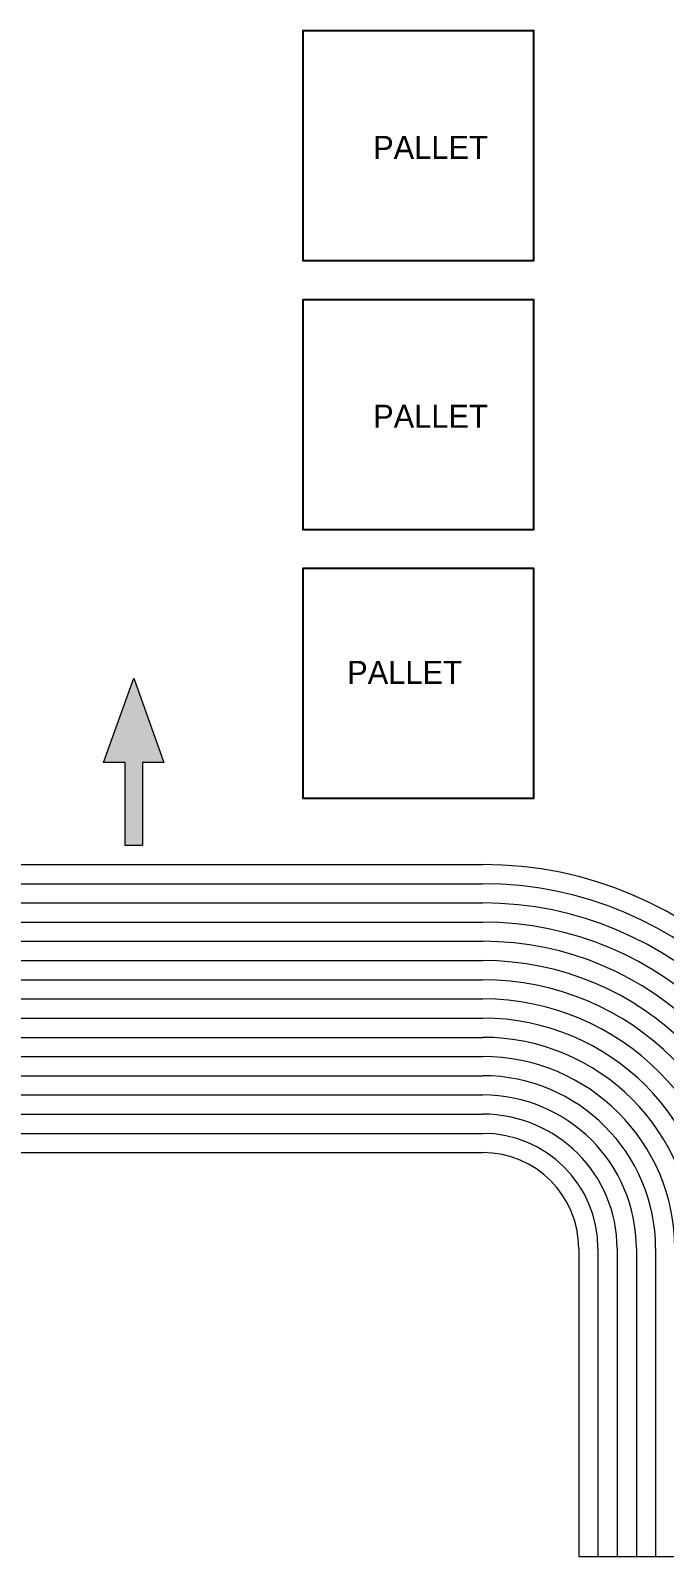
# Model space of a CAD drawing. Header units: centimetres. Extents: x 382474 to 805140, y 51501 to 135682.
# Drawn here: x 388584 to 388914, y 64520 to 65315 of the extents above; entities that cross this region are included whole.
import ezdxf

# ---------------------------------------------------------------- set-up
doc = ezdxf.new("R2010")
doc.units = ezdxf.units.CM
for name, color, linetype in [('D RACK', 7, 'Continuous'), ('LVI_FLOOR BEDS - GENERAL', 254, 'Continuous'), ('SPN-FURNITURE', 7, 'Continuous')]:
    doc.layers.add(name, color=color, linetype=linetype)
doc.layers.add('SPN-DIM', color=8, linetype='Continuous', lineweight=15)
doc.styles.add('ARIAL', font='arial.ttf')

msp = doc.modelspace()

# ---------------------------------------------------------------- hatches: boundary and pattern name
at = {"layer": 'LVI_FLOOR BEDS - GENERAL', "lineweight": -3, "transparency": 33554508}
h = msp.add_hatch(color=1, dxfattribs=at)
h.dxf.hatch_style = 1
h.paths.add_polyline_path([(388641.96, 64890.61), (388632.95, 64890.61), (388632.95, 64933.71), (388621.72, 64933.71), (388637.45, 64977.73), (388653.18, 64933.71), (388641.96, 64933.71)])
h = msp.add_hatch(color=1, dxfattribs=at)
h.dxf.hatch_style = 1
h.paths.add_polyline_path([(388641.96, 64890.61), (388632.95, 64890.61), (388632.95, 64933.71), (388621.72, 64933.71), (388637.45, 64977.73), (388653.18, 64933.71), (388641.96, 64933.71)])
h = msp.add_hatch(color=1, dxfattribs=at)
h.dxf.hatch_style = 1
h.paths.add_polyline_path([(388641.96, 64890.61), (388632.95, 64890.61), (388632.95, 64933.71), (388621.72, 64933.71), (388637.45, 64977.73), (388653.18, 64933.71), (388641.96, 64933.71)])
h = msp.add_hatch(color=1, dxfattribs=at)
h.dxf.hatch_style = 1
h.paths.add_polyline_path([(388641.96, 64890.61), (388632.95, 64890.61), (388632.95, 64933.71), (388621.72, 64933.71), (388637.45, 64977.73), (388653.18, 64933.71), (388641.96, 64933.71)])
h = msp.add_hatch(color=1, dxfattribs=at)
h.dxf.hatch_style = 1
h.paths.add_polyline_path([(388641.96, 64890.61), (388632.95, 64890.61), (388632.95, 64933.71), (388621.72, 64933.71), (388637.45, 64977.73), (388653.18, 64933.71), (388641.96, 64933.71)])
h = msp.add_hatch(color=1, dxfattribs=at)
h.dxf.hatch_style = 1
h.paths.add_polyline_path([(388641.96, 64890.61), (388632.95, 64890.61), (388632.95, 64933.71), (388621.72, 64933.71), (388637.45, 64977.73), (388653.18, 64933.71), (388641.96, 64933.71)])
h = msp.add_hatch(color=1, dxfattribs=at)
h.dxf.hatch_style = 1
h.paths.add_polyline_path([(388641.96, 64890.61), (388632.95, 64890.61), (388632.95, 64933.71), (388621.72, 64933.71), (388637.45, 64977.73), (388653.18, 64933.71), (388641.96, 64933.71)])
h = msp.add_hatch(color=1, dxfattribs=at)
h.dxf.hatch_style = 1
h.paths.add_polyline_path([(388641.96, 64890.61), (388632.95, 64890.61), (388632.95, 64933.71), (388621.72, 64933.71), (388637.45, 64977.73), (388653.18, 64933.71), (388641.96, 64933.71)])
h = msp.add_hatch(color=1, dxfattribs=at)
h.dxf.hatch_style = 1
h.paths.add_polyline_path([(388641.96, 64890.61), (388632.95, 64890.61), (388632.95, 64933.71), (388621.72, 64933.71), (388637.45, 64977.73), (388653.18, 64933.71), (388641.96, 64933.71)])
h = msp.add_hatch(color=1, dxfattribs=at)
h.dxf.hatch_style = 1
h.paths.add_polyline_path([(388641.96, 64890.61), (388632.95, 64890.61), (388632.95, 64933.71), (388621.72, 64933.71), (388637.45, 64977.73), (388653.18, 64933.71), (388641.96, 64933.71)])
h = msp.add_hatch(color=1, dxfattribs=at)
h.dxf.hatch_style = 1
h.paths.add_polyline_path([(388641.96, 64890.61), (388632.95, 64890.61), (388632.95, 64933.71), (388621.72, 64933.71), (388637.45, 64977.73), (388653.18, 64933.71), (388641.96, 64933.71)])
h = msp.add_hatch(color=1, dxfattribs=at)
h.dxf.hatch_style = 1
h.paths.add_polyline_path([(388641.96, 64890.61), (388632.95, 64890.61), (388632.95, 64933.71), (388621.72, 64933.71), (388637.45, 64977.73), (388653.18, 64933.71), (388641.96, 64933.71)])
h = msp.add_hatch(color=1, dxfattribs=at)
h.dxf.hatch_style = 1
h.paths.add_polyline_path([(388641.96, 64890.61), (388632.95, 64890.61), (388632.95, 64933.71), (388621.72, 64933.71), (388637.45, 64977.73), (388653.18, 64933.71), (388641.96, 64933.71)])
h = msp.add_hatch(color=1, dxfattribs=at)
h.dxf.hatch_style = 1
h.paths.add_polyline_path([(388641.96, 64890.61), (388632.95, 64890.61), (388632.95, 64933.71), (388621.72, 64933.71), (388637.45, 64977.73), (388653.18, 64933.71), (388641.96, 64933.71)])
h = msp.add_hatch(color=1, dxfattribs=at)
h.dxf.hatch_style = 1
h.paths.add_polyline_path([(388641.96, 64890.61), (388632.95, 64890.61), (388632.95, 64933.71), (388621.72, 64933.71), (388637.45, 64977.73), (388653.18, 64933.71), (388641.96, 64933.71)])
h = msp.add_hatch(color=1, dxfattribs=at)
h.dxf.hatch_style = 1
h.paths.add_polyline_path([(388641.96, 64890.61), (388632.95, 64890.61), (388632.95, 64933.71), (388621.72, 64933.71), (388637.45, 64977.73), (388653.18, 64933.71), (388641.96, 64933.71)])
h = msp.add_hatch(color=1, dxfattribs=at)
h.dxf.hatch_style = 1
h.paths.add_polyline_path([(388641.96, 64890.61), (388632.95, 64890.61), (388632.95, 64933.71), (388621.72, 64933.71), (388637.45, 64977.73), (388653.18, 64933.71), (388641.96, 64933.71)])
h = msp.add_hatch(color=1, dxfattribs=at)
h.dxf.hatch_style = 1
h.paths.add_polyline_path([(388641.96, 64890.61), (388632.95, 64890.61), (388632.95, 64933.71), (388621.72, 64933.71), (388637.45, 64977.73), (388653.18, 64933.71), (388641.96, 64933.71)])
h = msp.add_hatch(color=1, dxfattribs=at)
h.dxf.hatch_style = 1
h.paths.add_polyline_path([(388641.96, 64890.61), (388632.95, 64890.61), (388632.95, 64933.71), (388621.72, 64933.71), (388637.45, 64977.73), (388653.18, 64933.71), (388641.96, 64933.71)])
h = msp.add_hatch(color=1, dxfattribs=at)
h.dxf.hatch_style = 1
h.paths.add_polyline_path([(388641.96, 64890.61), (388632.95, 64890.61), (388632.95, 64933.71), (388621.72, 64933.71), (388637.45, 64977.73), (388653.18, 64933.71), (388641.96, 64933.71)])
h = msp.add_hatch(color=1, dxfattribs=at)
h.dxf.hatch_style = 1
h.paths.add_polyline_path([(388641.96, 64890.61), (388632.95, 64890.61), (388632.95, 64933.71), (388621.72, 64933.71), (388637.45, 64977.73), (388653.18, 64933.71), (388641.96, 64933.71)])
h = msp.add_hatch(color=1, dxfattribs=at)
h.dxf.hatch_style = 1
h.paths.add_polyline_path([(388641.96, 64890.61), (388632.95, 64890.61), (388632.95, 64933.71), (388621.72, 64933.71), (388637.45, 64977.73), (388653.18, 64933.71), (388641.96, 64933.71)])
h = msp.add_hatch(color=1, dxfattribs=at)
h.dxf.hatch_style = 1
h.paths.add_polyline_path([(388641.96, 64890.61), (388632.95, 64890.61), (388632.95, 64933.71), (388621.72, 64933.71), (388637.45, 64977.73), (388653.18, 64933.71), (388641.96, 64933.71)])
h = msp.add_hatch(color=1, dxfattribs=at)
h.dxf.hatch_style = 1
h.paths.add_polyline_path([(388641.96, 64890.61), (388632.95, 64890.61), (388632.95, 64933.71), (388621.72, 64933.71), (388637.45, 64977.73), (388653.18, 64933.71), (388641.96, 64933.71)])
h = msp.add_hatch(color=1, dxfattribs=at)
h.dxf.hatch_style = 1
h.paths.add_polyline_path([(388641.96, 64890.61), (388632.95, 64890.61), (388632.95, 64933.71), (388621.72, 64933.71), (388637.45, 64977.73), (388653.18, 64933.71), (388641.96, 64933.71)])
h = msp.add_hatch(color=1, dxfattribs=at)
h.dxf.hatch_style = 1
h.paths.add_polyline_path([(388641.96, 64890.61), (388632.95, 64890.61), (388632.95, 64933.71), (388621.72, 64933.71), (388637.45, 64977.73), (388653.18, 64933.71), (388641.96, 64933.71)])
h = msp.add_hatch(color=1, dxfattribs=at)
h.dxf.hatch_style = 1
h.paths.add_polyline_path([(388641.96, 64890.61), (388632.95, 64890.61), (388632.95, 64933.71), (388621.72, 64933.71), (388637.45, 64977.73), (388653.18, 64933.71), (388641.96, 64933.71)])
h = msp.add_hatch(color=1, dxfattribs=at)
h.dxf.hatch_style = 1
h.paths.add_polyline_path([(388641.96, 64890.61), (388632.95, 64890.61), (388632.95, 64933.71), (388621.72, 64933.71), (388637.45, 64977.73), (388653.18, 64933.71), (388641.96, 64933.71)])
h = msp.add_hatch(color=1, dxfattribs=at)
h.dxf.hatch_style = 1
h.paths.add_polyline_path([(388641.96, 64890.61), (388632.95, 64890.61), (388632.95, 64933.71), (388621.72, 64933.71), (388637.45, 64977.73), (388653.18, 64933.71), (388641.96, 64933.71)])
h = msp.add_hatch(color=1, dxfattribs=at)
h.dxf.hatch_style = 1
h.paths.add_polyline_path([(388641.96, 64890.61), (388632.95, 64890.61), (388632.95, 64933.71), (388621.72, 64933.71), (388637.45, 64977.73), (388653.18, 64933.71), (388641.96, 64933.71)])
h = msp.add_hatch(color=1, dxfattribs=at)
h.dxf.hatch_style = 1
h.paths.add_polyline_path([(388641.96, 64890.61), (388632.95, 64890.61), (388632.95, 64933.71), (388621.72, 64933.71), (388637.45, 64977.73), (388653.18, 64933.71), (388641.96, 64933.71)])
h = msp.add_hatch(color=1, dxfattribs=at)
h.dxf.hatch_style = 1
h.paths.add_polyline_path([(388641.96, 64890.61), (388632.95, 64890.61), (388632.95, 64933.71), (388621.72, 64933.71), (388637.45, 64977.73), (388653.18, 64933.71), (388641.96, 64933.71)])
h = msp.add_hatch(color=1, dxfattribs=at)
h.dxf.hatch_style = 1
h.paths.add_polyline_path([(388641.96, 64890.61), (388632.95, 64890.61), (388632.95, 64933.71), (388621.72, 64933.71), (388637.45, 64977.73), (388653.18, 64933.71), (388641.96, 64933.71)])
h = msp.add_hatch(color=1, dxfattribs=at)
h.dxf.hatch_style = 1
h.paths.add_polyline_path([(388641.96, 64890.61), (388632.95, 64890.61), (388632.95, 64933.71), (388621.72, 64933.71), (388637.45, 64977.73), (388653.18, 64933.71), (388641.96, 64933.71)])
h = msp.add_hatch(color=1, dxfattribs=at)
h.dxf.hatch_style = 1
h.paths.add_polyline_path([(388641.96, 64890.61), (388632.95, 64890.61), (388632.95, 64933.71), (388621.72, 64933.71), (388637.45, 64977.73), (388653.18, 64933.71), (388641.96, 64933.71)])
h = msp.add_hatch(color=1, dxfattribs=at)
h.dxf.hatch_style = 1
h.paths.add_polyline_path([(388641.96, 64890.61), (388632.95, 64890.61), (388632.95, 64933.71), (388621.72, 64933.71), (388637.45, 64977.73), (388653.18, 64933.71), (388641.96, 64933.71)])
h = msp.add_hatch(color=1, dxfattribs=at)
h.dxf.hatch_style = 1
h.paths.add_polyline_path([(388641.96, 64890.61), (388632.95, 64890.61), (388632.95, 64933.71), (388621.72, 64933.71), (388637.45, 64977.73), (388653.18, 64933.71), (388641.96, 64933.71)])
h = msp.add_hatch(color=1, dxfattribs=at)
h.dxf.hatch_style = 1
h.paths.add_polyline_path([(388641.96, 64890.61), (388632.95, 64890.61), (388632.95, 64933.71), (388621.72, 64933.71), (388637.45, 64977.73), (388653.18, 64933.71), (388641.96, 64933.71)])
h = msp.add_hatch(color=1, dxfattribs=at)
h.dxf.hatch_style = 1
h.paths.add_polyline_path([(388641.96, 64890.61), (388632.95, 64890.61), (388632.95, 64933.71), (388621.72, 64933.71), (388637.45, 64977.73), (388653.18, 64933.71), (388641.96, 64933.71)])
h = msp.add_hatch(color=1, dxfattribs=at)
h.dxf.hatch_style = 1
h.paths.add_polyline_path([(388641.96, 64890.61), (388632.95, 64890.61), (388632.95, 64933.71), (388621.72, 64933.71), (388637.45, 64977.73), (388653.18, 64933.71), (388641.96, 64933.71)])
h = msp.add_hatch(color=1, dxfattribs=at)
h.dxf.hatch_style = 1
h.paths.add_polyline_path([(388641.96, 64890.61), (388632.95, 64890.61), (388632.95, 64933.71), (388621.72, 64933.71), (388637.45, 64977.73), (388653.18, 64933.71), (388641.96, 64933.71)])
h = msp.add_hatch(color=1, dxfattribs=at)
h.dxf.hatch_style = 1
h.paths.add_polyline_path([(388641.96, 64890.61), (388632.95, 64890.61), (388632.95, 64933.71), (388621.72, 64933.71), (388637.45, 64977.73), (388653.18, 64933.71), (388641.96, 64933.71)])
h = msp.add_hatch(color=1, dxfattribs=at)
h.dxf.hatch_style = 1
h.paths.add_polyline_path([(388641.96, 64890.61), (388632.95, 64890.61), (388632.95, 64933.71), (388621.72, 64933.71), (388637.45, 64977.73), (388653.18, 64933.71), (388641.96, 64933.71)])
h = msp.add_hatch(color=1, dxfattribs=at)
h.dxf.hatch_style = 1
h.paths.add_polyline_path([(388641.96, 64890.61), (388632.95, 64890.61), (388632.95, 64933.71), (388621.72, 64933.71), (388637.45, 64977.73), (388653.18, 64933.71), (388641.96, 64933.71)])
h = msp.add_hatch(color=1, dxfattribs=at)
h.dxf.hatch_style = 1
h.paths.add_polyline_path([(388641.96, 64890.61), (388632.95, 64890.61), (388632.95, 64933.71), (388621.72, 64933.71), (388637.45, 64977.73), (388653.18, 64933.71), (388641.96, 64933.71)])
h = msp.add_hatch(color=1, dxfattribs=at)
h.dxf.hatch_style = 1
h.paths.add_polyline_path([(388641.96, 64890.61), (388632.95, 64890.61), (388632.95, 64933.71), (388621.72, 64933.71), (388637.45, 64977.73), (388653.18, 64933.71), (388641.96, 64933.71)])
h = msp.add_hatch(color=1, dxfattribs=at)
h.dxf.hatch_style = 1
h.paths.add_polyline_path([(388641.96, 64890.61), (388632.95, 64890.61), (388632.95, 64933.71), (388621.72, 64933.71), (388637.45, 64977.73), (388653.18, 64933.71), (388641.96, 64933.71)])
h = msp.add_hatch(color=1, dxfattribs=at)
h.dxf.hatch_style = 1
h.paths.add_polyline_path([(388641.96, 64890.61), (388632.95, 64890.61), (388632.95, 64933.71), (388621.72, 64933.71), (388637.45, 64977.73), (388653.18, 64933.71), (388641.96, 64933.71)])
h = msp.add_hatch(color=1, dxfattribs=at)
h.dxf.hatch_style = 1
h.paths.add_polyline_path([(388641.96, 64890.61), (388632.95, 64890.61), (388632.95, 64933.71), (388621.72, 64933.71), (388637.45, 64977.73), (388653.18, 64933.71), (388641.96, 64933.71)])
h = msp.add_hatch(color=1, dxfattribs=at)
h.dxf.hatch_style = 1
h.paths.add_polyline_path([(388641.96, 64890.61), (388632.95, 64890.61), (388632.95, 64933.71), (388621.72, 64933.71), (388637.45, 64977.73), (388653.18, 64933.71), (388641.96, 64933.71)])
h = msp.add_hatch(color=1, dxfattribs=at)
h.dxf.hatch_style = 1
h.paths.add_polyline_path([(388641.96, 64890.61), (388632.95, 64890.61), (388632.95, 64933.71), (388621.72, 64933.71), (388637.45, 64977.73), (388653.18, 64933.71), (388641.96, 64933.71)])
h = msp.add_hatch(color=1, dxfattribs=at)
h.dxf.hatch_style = 1
h.paths.add_polyline_path([(388641.96, 64890.61), (388632.95, 64890.61), (388632.95, 64933.71), (388621.72, 64933.71), (388637.45, 64977.73), (388653.18, 64933.71), (388641.96, 64933.71)])
h = msp.add_hatch(color=1, dxfattribs=at)
h.dxf.hatch_style = 1
h.paths.add_polyline_path([(388641.96, 64890.61), (388632.95, 64890.61), (388632.95, 64933.71), (388621.72, 64933.71), (388637.45, 64977.73), (388653.18, 64933.71), (388641.96, 64933.71)])
h = msp.add_hatch(color=1, dxfattribs=at)
h.dxf.hatch_style = 1
h.paths.add_polyline_path([(388641.96, 64890.61), (388632.95, 64890.61), (388632.95, 64933.71), (388621.72, 64933.71), (388637.45, 64977.73), (388653.18, 64933.71), (388641.96, 64933.71)])
h = msp.add_hatch(color=1, dxfattribs=at)
h.dxf.hatch_style = 1
h.paths.add_polyline_path([(388641.96, 64890.61), (388632.95, 64890.61), (388632.95, 64933.71), (388621.72, 64933.71), (388637.45, 64977.73), (388653.18, 64933.71), (388641.96, 64933.71)])
h = msp.add_hatch(color=1, dxfattribs=at)
h.dxf.hatch_style = 1
h.paths.add_polyline_path([(388641.96, 64890.61), (388632.95, 64890.61), (388632.95, 64933.71), (388621.72, 64933.71), (388637.45, 64977.73), (388653.18, 64933.71), (388641.96, 64933.71)])
h = msp.add_hatch(color=1, dxfattribs=at)
h.dxf.hatch_style = 1
h.paths.add_polyline_path([(388641.96, 64890.61), (388632.95, 64890.61), (388632.95, 64933.71), (388621.72, 64933.71), (388637.45, 64977.73), (388653.18, 64933.71), (388641.96, 64933.71)])
h = msp.add_hatch(color=1, dxfattribs=at)
h.dxf.hatch_style = 1
h.paths.add_polyline_path([(388641.96, 64890.61), (388632.95, 64890.61), (388632.95, 64933.71), (388621.72, 64933.71), (388637.45, 64977.73), (388653.18, 64933.71), (388641.96, 64933.71)])
h = msp.add_hatch(color=1, dxfattribs=at)
h.dxf.hatch_style = 1
h.paths.add_polyline_path([(388641.96, 64890.61), (388632.95, 64890.61), (388632.95, 64933.71), (388621.72, 64933.71), (388637.45, 64977.73), (388653.18, 64933.71), (388641.96, 64933.71)])
h = msp.add_hatch(color=1, dxfattribs=at)
h.dxf.hatch_style = 1
h.paths.add_polyline_path([(388641.96, 64890.61), (388632.95, 64890.61), (388632.95, 64933.71), (388621.72, 64933.71), (388637.45, 64977.73), (388653.18, 64933.71), (388641.96, 64933.71)])
h = msp.add_hatch(color=1, dxfattribs=at)
h.dxf.hatch_style = 1
h.paths.add_polyline_path([(388641.96, 64890.61), (388632.95, 64890.61), (388632.95, 64933.71), (388621.72, 64933.71), (388637.45, 64977.73), (388653.18, 64933.71), (388641.96, 64933.71)])
h = msp.add_hatch(color=1, dxfattribs=at)
h.dxf.hatch_style = 1
h.paths.add_polyline_path([(388641.96, 64890.61), (388632.95, 64890.61), (388632.95, 64933.71), (388621.72, 64933.71), (388637.45, 64977.73), (388653.18, 64933.71), (388641.96, 64933.71)])
h = msp.add_hatch(color=1, dxfattribs=at)
h.dxf.hatch_style = 1
h.paths.add_polyline_path([(388641.96, 64890.61), (388632.95, 64890.61), (388632.95, 64933.71), (388621.72, 64933.71), (388637.45, 64977.73), (388653.18, 64933.71), (388641.96, 64933.71)])
h = msp.add_hatch(color=1, dxfattribs=at)
h.dxf.hatch_style = 1
h.paths.add_polyline_path([(388641.96, 64890.61), (388632.95, 64890.61), (388632.95, 64933.71), (388621.72, 64933.71), (388637.45, 64977.73), (388653.18, 64933.71), (388641.96, 64933.71)])

# ---------------------------------------------------------------- linework, layer by layer
at = {"color": 30, "true_color": 0xf26722}
for points in [[(388725.57, 65314.99), (388725.57, 65314.99), (388845.57, 65314.99), (388845.57, 65194.99), (388725.57, 65194.99), (388725.57, 65314.99)], [(388725.57, 65314.99), (388725.57, 65314.99), (388845.57, 65314.99), (388845.57, 65194.99), (388725.57, 65194.99), (388725.57, 65314.99)], [(388725.57, 65174.99), (388725.57, 65174.99), (388845.57, 65174.99), (388845.57, 65054.99), (388725.57, 65054.99), (388725.57, 65174.99)], [(388725.57, 65174.99), (388725.57, 65174.99), (388845.57, 65174.99), (388845.57, 65054.99), (388725.57, 65054.99), (388725.57, 65174.99)], [(388725.57, 65034.99), (388725.57, 65034.99), (388845.57, 65034.99), (388845.57, 64914.99), (388725.57, 64914.99), (388725.57, 65034.99)], [(388725.57, 65034.99), (388725.57, 65034.99), (388845.57, 65034.99), (388845.57, 64914.99), (388725.57, 64914.99), (388725.57, 65034.99)]]:
    msp.add_lwpolyline(points, dxfattribs=at)
at = {"layer": 'D RACK', "color": 251, "lineweight": 9, "true_color": 0x636466}
for p, q in [((387675.57, 64880.65), (388819.08, 64880.65)), ((387675.57, 64880.65), (388819.08, 64880.65)), ((387675.57, 64870.65), (388819.08, 64870.65)), ((387675.57, 64870.65), (388819.08, 64870.65)), ((387675.57, 64870.65), (388819.08, 64870.65)), ((387675.57, 64870.65), (388819.08, 64870.65)), ((388505.57, 64870.65), (388819.08, 64870.65)), ((388505.57, 64870.65), (388819.08, 64870.65)), ((388505.57, 64870.65), (388819.08, 64870.65)), ((388505.57, 64870.65), (388819.08, 64870.65)), ((387675.57, 64860.65), (388819.08, 64860.65)), ((387675.57, 64860.65), (388819.08, 64860.65)), ((387675.57, 64860.65), (388819.08, 64860.65)), ((387675.57, 64860.65), (388819.08, 64860.65)), ((387675.57, 64860.65), (388819.08, 64860.65)), ((387675.57, 64860.65), (388819.08, 64860.65)), ((387675.57, 64860.65), (388819.08, 64860.65)), ((387675.57, 64860.65), (388819.08, 64860.65)), ((387675.57, 64860.65), (388819.08, 64860.65)), ((387675.57, 64860.65), (388819.08, 64860.65)), ((387675.57, 64860.65), (388819.08, 64860.65)), ((387675.57, 64860.65), (388819.08, 64860.65)), ((387675.57, 64850.65), (388819.08, 64850.65)), ((387675.57, 64850.65), (388819.08, 64850.65)), ((387675.57, 64850.65), (388819.08, 64850.65)), ((387675.57, 64850.65), (388819.08, 64850.65)), ((387675.57, 64840.65), (388819.08, 64840.65)), ((387675.57, 64840.65), (388819.08, 64840.65)), ((387675.57, 64840.65), (388819.08, 64840.65)), ((387675.57, 64840.65), (388819.08, 64840.65)), ((387675.57, 64840.65), (388819.08, 64840.65)), ((387675.57, 64840.65), (388819.08, 64840.65)), ((388505.57, 64840.65), (388819.08, 64840.65)), ((388505.57, 64840.65), (388819.08, 64840.65)), ((387675.57, 64830.65), (388819.08, 64830.65)), ((387675.57, 64830.65), (388819.08, 64830.65)), ((387675.57, 64830.65), (388819.08, 64830.65)), ((387675.57, 64830.65), (388819.08, 64830.65)), ((387675.57, 64830.65), (388819.08, 64830.65)), ((387675.57, 64830.65), (388819.08, 64830.65)), ((387675.57, 64820.65), (388819.08, 64820.65)), ((387675.57, 64820.65), (388819.08, 64820.65)), ((387675.57, 64820.65), (388819.08, 64820.65)), ((387675.57, 64820.65), (388819.08, 64820.65)), ((388505.57, 64820.65), (388819.08, 64820.65)), ((388505.57, 64820.65), (388819.08, 64820.65)), ((387675.57, 64810.65), (388819.08, 64810.65)), ((387675.57, 64810.65), (388819.08, 64810.65)), ((387675.57, 64810.65), (388819.08, 64810.65)), ((387675.57, 64810.65), (388819.08, 64810.65)), ((387675.57, 64810.65), (388819.08, 64810.65)), ((387675.57, 64810.65), (388819.08, 64810.65)), ((387675.57, 64810.65), (388819.08, 64810.65)), ((387675.57, 64810.65), (388819.08, 64810.65)), ((387675.57, 64800.65), (388819.08, 64800.65)), ((387675.57, 64800.65), (388819.08, 64800.65)), ((387675.57, 64790.65), (388819.08, 64790.65)), ((387675.57, 64790.65), (388819.08, 64790.65)), ((387675.57, 64790.65), (388819.08, 64790.65)), ((387675.57, 64790.65), (388819.08, 64790.65)), ((388505.57, 64790.65), (388819.08, 64790.65)), ((388505.57, 64790.65), (388819.08, 64790.65)), ((387675.57, 64780.65), (388819.08, 64780.65)), ((387675.57, 64780.65), (388819.08, 64780.65)), ((387675.57, 64780.65), (388819.08, 64780.65)), ((387675.57, 64780.65), (388819.08, 64780.65)), ((387675.57, 64780.65), (388819.08, 64780.65)), ((387675.57, 64780.65), (388819.08, 64780.65)), ((387675.57, 64770.65), (388819.08, 64770.65)), ((387675.57, 64770.65), (388819.08, 64770.65)), ((387675.57, 64760.65), (388819.08, 64760.65)), ((387675.57, 64760.65), (388819.08, 64760.65)), ((387675.57, 64750.65), (388819.08, 64750.65)), ((387675.57, 64750.65), (388819.08, 64750.65)), ((387675.57, 64750.65), (388819.08, 64750.65)), ((387675.57, 64750.65), (388819.08, 64750.65)), ((387675.57, 64750.65), (388819.08, 64750.65)), ((387675.57, 64750.65), (388819.08, 64750.65)), ((387675.57, 64740.65), (388819.08, 64740.65)), ((387675.57, 64740.65), (388819.08, 64740.65)), ((387675.57, 64730.65), (388819.08, 64730.65)), ((387675.57, 64730.65), (388819.08, 64730.65)), ((388505.57, 64730.65), (388819.08, 64730.65)), ((388505.57, 64730.65), (388819.08, 64730.65)), ((388869.08, 64680.65), (388869.08, 64520.28)), ((388869.08, 64680.65), (388869.08, 64520.28)), ((388879.08, 64680.65), (388879.08, 64520.28)), ((388879.08, 64680.65), (388879.08, 64520.28)), ((388889.08, 64680.65), (388889.08, 64520.28)), ((388889.08, 64680.65), (388889.08, 64520.28)), ((388899.08, 64680.65), (388899.08, 64520.28)), ((388899.08, 64680.65), (388899.08, 64520.28)), ((388909.08, 64680.65), (388909.08, 64520.28)), ((388909.08, 64680.65), (388909.08, 64520.28)), ((388869.08, 64520.28), (388869.08, 64520.28)), ((388869.08, 64520.28), (389019.08, 64520.28)), ((388869.08, 64520.28), (388869.08, 64520.28)), ((388869.08, 64520.28), (389019.08, 64520.28))]:
    msp.add_line(p, q, dxfattribs=at)
for radius in [200, 200, 190, 190, 180, 180, 170, 170, 160, 160, 150, 150, 140, 140, 130, 130, 120, 120, 110, 110, 100, 100, 100, 100, 100, 100, 100, 100, 90, 90, 80, 80, 70, 70, 60, 60, 50, 50]:
    msp.add_arc((388819.08, 64680.65), radius, 0, 90, dxfattribs=at)
at = {"layer": 'SPN-DIM', "color": 251, "true_color": 0x636466}
msp.add_lwpolyline([(388641.96, 64890.61), (388632.95, 64890.61), (388632.95, 64933.71), (388621.72, 64933.71), (388637.45, 64977.73), (388653.18, 64933.71), (388641.96, 64933.71), (388641.96, 64890.61)], dxfattribs=at)
msp.add_lwpolyline([(388641.96, 64890.61), (388632.95, 64890.61), (388632.95, 64933.71), (388621.72, 64933.71), (388637.45, 64977.73), (388653.18, 64933.71), (388641.96, 64933.71), (388641.96, 64890.61)], dxfattribs=at)
msp.add_lwpolyline([(388641.96, 64890.61), (388632.95, 64890.61), (388632.95, 64933.71), (388621.72, 64933.71), (388637.45, 64977.73), (388653.18, 64933.71), (388641.96, 64933.71), (388641.96, 64890.61)], dxfattribs=at)
msp.add_lwpolyline([(388641.96, 64890.61), (388632.95, 64890.61), (388632.95, 64933.71), (388621.72, 64933.71), (388637.45, 64977.73), (388653.18, 64933.71), (388641.96, 64933.71), (388641.96, 64890.61)], dxfattribs=at)
msp.add_lwpolyline([(388641.96, 64890.61), (388632.95, 64890.61), (388632.95, 64933.71), (388621.72, 64933.71), (388637.45, 64977.73), (388653.18, 64933.71), (388641.96, 64933.71), (388641.96, 64890.61)], dxfattribs=at)
msp.add_lwpolyline([(388641.96, 64890.61), (388632.95, 64890.61), (388632.95, 64933.71), (388621.72, 64933.71), (388637.45, 64977.73), (388653.18, 64933.71), (388641.96, 64933.71), (388641.96, 64890.61)], dxfattribs=at)
msp.add_lwpolyline([(388641.96, 64890.61), (388632.95, 64890.61), (388632.95, 64933.71), (388621.72, 64933.71), (388637.45, 64977.73), (388653.18, 64933.71), (388641.96, 64933.71), (388641.96, 64890.61)], dxfattribs=at)
msp.add_lwpolyline([(388641.96, 64890.61), (388632.95, 64890.61), (388632.95, 64933.71), (388621.72, 64933.71), (388637.45, 64977.73), (388653.18, 64933.71), (388641.96, 64933.71), (388641.96, 64890.61)], dxfattribs=at)
msp.add_lwpolyline([(388641.96, 64890.61), (388632.95, 64890.61), (388632.95, 64933.71), (388621.72, 64933.71), (388637.45, 64977.73), (388653.18, 64933.71), (388641.96, 64933.71), (388641.96, 64890.61)], dxfattribs=at)
msp.add_lwpolyline([(388641.96, 64890.61), (388632.95, 64890.61), (388632.95, 64933.71), (388621.72, 64933.71), (388637.45, 64977.73), (388653.18, 64933.71), (388641.96, 64933.71), (388641.96, 64890.61)], dxfattribs=at)
msp.add_lwpolyline([(388641.96, 64890.61), (388632.95, 64890.61), (388632.95, 64933.71), (388621.72, 64933.71), (388637.45, 64977.73), (388653.18, 64933.71), (388641.96, 64933.71), (388641.96, 64890.61)], dxfattribs=at)
msp.add_lwpolyline([(388641.96, 64890.61), (388632.95, 64890.61), (388632.95, 64933.71), (388621.72, 64933.71), (388637.45, 64977.73), (388653.18, 64933.71), (388641.96, 64933.71), (388641.96, 64890.61)], dxfattribs=at)
msp.add_lwpolyline([(388641.96, 64890.61), (388632.95, 64890.61), (388632.95, 64933.71), (388621.72, 64933.71), (388637.45, 64977.73), (388653.18, 64933.71), (388641.96, 64933.71), (388641.96, 64890.61)], dxfattribs=at)
msp.add_lwpolyline([(388641.96, 64890.61), (388632.95, 64890.61), (388632.95, 64933.71), (388621.72, 64933.71), (388637.45, 64977.73), (388653.18, 64933.71), (388641.96, 64933.71), (388641.96, 64890.61)], dxfattribs=at)
msp.add_lwpolyline([(388641.96, 64890.61), (388632.95, 64890.61), (388632.95, 64933.71), (388621.72, 64933.71), (388637.45, 64977.73), (388653.18, 64933.71), (388641.96, 64933.71), (388641.96, 64890.61)], dxfattribs=at)
msp.add_lwpolyline([(388641.96, 64890.61), (388632.95, 64890.61), (388632.95, 64933.71), (388621.72, 64933.71), (388637.45, 64977.73), (388653.18, 64933.71), (388641.96, 64933.71), (388641.96, 64890.61)], dxfattribs=at)
msp.add_lwpolyline([(388641.96, 64890.61), (388632.95, 64890.61), (388632.95, 64933.71), (388621.72, 64933.71), (388637.45, 64977.73), (388653.18, 64933.71), (388641.96, 64933.71), (388641.96, 64890.61)], dxfattribs=at)
msp.add_lwpolyline([(388641.96, 64890.61), (388632.95, 64890.61), (388632.95, 64933.71), (388621.72, 64933.71), (388637.45, 64977.73), (388653.18, 64933.71), (388641.96, 64933.71), (388641.96, 64890.61)], dxfattribs=at)
msp.add_lwpolyline([(388641.96, 64890.61), (388632.95, 64890.61), (388632.95, 64933.71), (388621.72, 64933.71), (388637.45, 64977.73), (388653.18, 64933.71), (388641.96, 64933.71), (388641.96, 64890.61)], dxfattribs=at)
msp.add_lwpolyline([(388641.96, 64890.61), (388632.95, 64890.61), (388632.95, 64933.71), (388621.72, 64933.71), (388637.45, 64977.73), (388653.18, 64933.71), (388641.96, 64933.71), (388641.96, 64890.61)], dxfattribs=at)
msp.add_lwpolyline([(388641.96, 64890.61), (388632.95, 64890.61), (388632.95, 64933.71), (388621.72, 64933.71), (388637.45, 64977.73), (388653.18, 64933.71), (388641.96, 64933.71), (388641.96, 64890.61)], dxfattribs=at)
msp.add_lwpolyline([(388641.96, 64890.61), (388632.95, 64890.61), (388632.95, 64933.71), (388621.72, 64933.71), (388637.45, 64977.73), (388653.18, 64933.71), (388641.96, 64933.71), (388641.96, 64890.61)], dxfattribs=at)
msp.add_lwpolyline([(388641.96, 64890.61), (388632.95, 64890.61), (388632.95, 64933.71), (388621.72, 64933.71), (388637.45, 64977.73), (388653.18, 64933.71), (388641.96, 64933.71), (388641.96, 64890.61)], dxfattribs=at)
msp.add_lwpolyline([(388641.96, 64890.61), (388632.95, 64890.61), (388632.95, 64933.71), (388621.72, 64933.71), (388637.45, 64977.73), (388653.18, 64933.71), (388641.96, 64933.71), (388641.96, 64890.61)], dxfattribs=at)
msp.add_lwpolyline([(388641.96, 64890.61), (388632.95, 64890.61), (388632.95, 64933.71), (388621.72, 64933.71), (388637.45, 64977.73), (388653.18, 64933.71), (388641.96, 64933.71), (388641.96, 64890.61)], dxfattribs=at)
msp.add_lwpolyline([(388641.96, 64890.61), (388632.95, 64890.61), (388632.95, 64933.71), (388621.72, 64933.71), (388637.45, 64977.73), (388653.18, 64933.71), (388641.96, 64933.71), (388641.96, 64890.61)], dxfattribs=at)
msp.add_lwpolyline([(388641.96, 64890.61), (388632.95, 64890.61), (388632.95, 64933.71), (388621.72, 64933.71), (388637.45, 64977.73), (388653.18, 64933.71), (388641.96, 64933.71), (388641.96, 64890.61)], dxfattribs=at)
msp.add_lwpolyline([(388641.96, 64890.61), (388632.95, 64890.61), (388632.95, 64933.71), (388621.72, 64933.71), (388637.45, 64977.73), (388653.18, 64933.71), (388641.96, 64933.71), (388641.96, 64890.61)], dxfattribs=at)
msp.add_lwpolyline([(388641.96, 64890.61), (388632.95, 64890.61), (388632.95, 64933.71), (388621.72, 64933.71), (388637.45, 64977.73), (388653.18, 64933.71), (388641.96, 64933.71), (388641.96, 64890.61)], dxfattribs=at)
msp.add_lwpolyline([(388641.96, 64890.61), (388632.95, 64890.61), (388632.95, 64933.71), (388621.72, 64933.71), (388637.45, 64977.73), (388653.18, 64933.71), (388641.96, 64933.71), (388641.96, 64890.61)], dxfattribs=at)
msp.add_lwpolyline([(388641.96, 64890.61), (388632.95, 64890.61), (388632.95, 64933.71), (388621.72, 64933.71), (388637.45, 64977.73), (388653.18, 64933.71), (388641.96, 64933.71), (388641.96, 64890.61)], dxfattribs=at)
msp.add_lwpolyline([(388641.96, 64890.61), (388632.95, 64890.61), (388632.95, 64933.71), (388621.72, 64933.71), (388637.45, 64977.73), (388653.18, 64933.71), (388641.96, 64933.71), (388641.96, 64890.61)], dxfattribs=at)
msp.add_lwpolyline([(388641.96, 64890.61), (388632.95, 64890.61), (388632.95, 64933.71), (388621.72, 64933.71), (388637.45, 64977.73), (388653.18, 64933.71), (388641.96, 64933.71), (388641.96, 64890.61)], dxfattribs=at)
msp.add_lwpolyline([(388641.96, 64890.61), (388632.95, 64890.61), (388632.95, 64933.71), (388621.72, 64933.71), (388637.45, 64977.73), (388653.18, 64933.71), (388641.96, 64933.71), (388641.96, 64890.61)], dxfattribs=at)
msp.add_lwpolyline([(388641.96, 64890.61), (388632.95, 64890.61), (388632.95, 64933.71), (388621.72, 64933.71), (388637.45, 64977.73), (388653.18, 64933.71), (388641.96, 64933.71), (388641.96, 64890.61)], dxfattribs=at)
msp.add_lwpolyline([(388641.96, 64890.61), (388632.95, 64890.61), (388632.95, 64933.71), (388621.72, 64933.71), (388637.45, 64977.73), (388653.18, 64933.71), (388641.96, 64933.71), (388641.96, 64890.61)], dxfattribs=at)
msp.add_lwpolyline([(388641.96, 64890.61), (388632.95, 64890.61), (388632.95, 64933.71), (388621.72, 64933.71), (388637.45, 64977.73), (388653.18, 64933.71), (388641.96, 64933.71), (388641.96, 64890.61)], dxfattribs=at)
msp.add_lwpolyline([(388641.96, 64890.61), (388632.95, 64890.61), (388632.95, 64933.71), (388621.72, 64933.71), (388637.45, 64977.73), (388653.18, 64933.71), (388641.96, 64933.71), (388641.96, 64890.61)], dxfattribs=at)
msp.add_lwpolyline([(388641.96, 64890.61), (388632.95, 64890.61), (388632.95, 64933.71), (388621.72, 64933.71), (388637.45, 64977.73), (388653.18, 64933.71), (388641.96, 64933.71), (388641.96, 64890.61)], dxfattribs=at)
msp.add_lwpolyline([(388641.96, 64890.61), (388632.95, 64890.61), (388632.95, 64933.71), (388621.72, 64933.71), (388637.45, 64977.73), (388653.18, 64933.71), (388641.96, 64933.71), (388641.96, 64890.61)], dxfattribs=at)
msp.add_lwpolyline([(388641.96, 64890.61), (388632.95, 64890.61), (388632.95, 64933.71), (388621.72, 64933.71), (388637.45, 64977.73), (388653.18, 64933.71), (388641.96, 64933.71), (388641.96, 64890.61)], dxfattribs=at)
msp.add_lwpolyline([(388641.96, 64890.61), (388632.95, 64890.61), (388632.95, 64933.71), (388621.72, 64933.71), (388637.45, 64977.73), (388653.18, 64933.71), (388641.96, 64933.71), (388641.96, 64890.61)], dxfattribs=at)
msp.add_lwpolyline([(388641.96, 64890.61), (388632.95, 64890.61), (388632.95, 64933.71), (388621.72, 64933.71), (388637.45, 64977.73), (388653.18, 64933.71), (388641.96, 64933.71), (388641.96, 64890.61)], dxfattribs=at)
msp.add_lwpolyline([(388641.96, 64890.61), (388632.95, 64890.61), (388632.95, 64933.71), (388621.72, 64933.71), (388637.45, 64977.73), (388653.18, 64933.71), (388641.96, 64933.71), (388641.96, 64890.61)], dxfattribs=at)
msp.add_lwpolyline([(388641.96, 64890.61), (388632.95, 64890.61), (388632.95, 64933.71), (388621.72, 64933.71), (388637.45, 64977.73), (388653.18, 64933.71), (388641.96, 64933.71), (388641.96, 64890.61)], dxfattribs=at)
msp.add_lwpolyline([(388641.96, 64890.61), (388632.95, 64890.61), (388632.95, 64933.71), (388621.72, 64933.71), (388637.45, 64977.73), (388653.18, 64933.71), (388641.96, 64933.71), (388641.96, 64890.61)], dxfattribs=at)
msp.add_lwpolyline([(388641.96, 64890.61), (388632.95, 64890.61), (388632.95, 64933.71), (388621.72, 64933.71), (388637.45, 64977.73), (388653.18, 64933.71), (388641.96, 64933.71), (388641.96, 64890.61)], dxfattribs=at)
msp.add_lwpolyline([(388641.96, 64890.61), (388632.95, 64890.61), (388632.95, 64933.71), (388621.72, 64933.71), (388637.45, 64977.73), (388653.18, 64933.71), (388641.96, 64933.71), (388641.96, 64890.61)], dxfattribs=at)
msp.add_lwpolyline([(388641.96, 64890.61), (388632.95, 64890.61), (388632.95, 64933.71), (388621.72, 64933.71), (388637.45, 64977.73), (388653.18, 64933.71), (388641.96, 64933.71), (388641.96, 64890.61)], dxfattribs=at)
msp.add_lwpolyline([(388641.96, 64890.61), (388632.95, 64890.61), (388632.95, 64933.71), (388621.72, 64933.71), (388637.45, 64977.73), (388653.18, 64933.71), (388641.96, 64933.71), (388641.96, 64890.61)], dxfattribs=at)
msp.add_lwpolyline([(388641.96, 64890.61), (388632.95, 64890.61), (388632.95, 64933.71), (388621.72, 64933.71), (388637.45, 64977.73), (388653.18, 64933.71), (388641.96, 64933.71), (388641.96, 64890.61)], dxfattribs=at)
msp.add_lwpolyline([(388641.96, 64890.61), (388632.95, 64890.61), (388632.95, 64933.71), (388621.72, 64933.71), (388637.45, 64977.73), (388653.18, 64933.71), (388641.96, 64933.71), (388641.96, 64890.61)], dxfattribs=at)
msp.add_lwpolyline([(388641.96, 64890.61), (388632.95, 64890.61), (388632.95, 64933.71), (388621.72, 64933.71), (388637.45, 64977.73), (388653.18, 64933.71), (388641.96, 64933.71), (388641.96, 64890.61)], dxfattribs=at)
msp.add_lwpolyline([(388641.96, 64890.61), (388632.95, 64890.61), (388632.95, 64933.71), (388621.72, 64933.71), (388637.45, 64977.73), (388653.18, 64933.71), (388641.96, 64933.71), (388641.96, 64890.61)], dxfattribs=at)
msp.add_lwpolyline([(388641.96, 64890.61), (388632.95, 64890.61), (388632.95, 64933.71), (388621.72, 64933.71), (388637.45, 64977.73), (388653.18, 64933.71), (388641.96, 64933.71), (388641.96, 64890.61)], dxfattribs=at)
msp.add_lwpolyline([(388641.96, 64890.61), (388632.95, 64890.61), (388632.95, 64933.71), (388621.72, 64933.71), (388637.45, 64977.73), (388653.18, 64933.71), (388641.96, 64933.71), (388641.96, 64890.61)], dxfattribs=at)
msp.add_lwpolyline([(388641.96, 64890.61), (388632.95, 64890.61), (388632.95, 64933.71), (388621.72, 64933.71), (388637.45, 64977.73), (388653.18, 64933.71), (388641.96, 64933.71), (388641.96, 64890.61)], dxfattribs=at)
msp.add_lwpolyline([(388641.96, 64890.61), (388632.95, 64890.61), (388632.95, 64933.71), (388621.72, 64933.71), (388637.45, 64977.73), (388653.18, 64933.71), (388641.96, 64933.71), (388641.96, 64890.61)], dxfattribs=at)
msp.add_lwpolyline([(388641.96, 64890.61), (388632.95, 64890.61), (388632.95, 64933.71), (388621.72, 64933.71), (388637.45, 64977.73), (388653.18, 64933.71), (388641.96, 64933.71), (388641.96, 64890.61)], dxfattribs=at)
msp.add_lwpolyline([(388641.96, 64890.61), (388632.95, 64890.61), (388632.95, 64933.71), (388621.72, 64933.71), (388637.45, 64977.73), (388653.18, 64933.71), (388641.96, 64933.71), (388641.96, 64890.61)], dxfattribs=at)
msp.add_lwpolyline([(388641.96, 64890.61), (388632.95, 64890.61), (388632.95, 64933.71), (388621.72, 64933.71), (388637.45, 64977.73), (388653.18, 64933.71), (388641.96, 64933.71), (388641.96, 64890.61)], dxfattribs=at)
msp.add_lwpolyline([(388641.96, 64890.61), (388632.95, 64890.61), (388632.95, 64933.71), (388621.72, 64933.71), (388637.45, 64977.73), (388653.18, 64933.71), (388641.96, 64933.71), (388641.96, 64890.61)], dxfattribs=at)
msp.add_lwpolyline([(388641.96, 64890.61), (388632.95, 64890.61), (388632.95, 64933.71), (388621.72, 64933.71), (388637.45, 64977.73), (388653.18, 64933.71), (388641.96, 64933.71), (388641.96, 64890.61)], dxfattribs=at)
msp.add_lwpolyline([(388641.96, 64890.61), (388632.95, 64890.61), (388632.95, 64933.71), (388621.72, 64933.71), (388637.45, 64977.73), (388653.18, 64933.71), (388641.96, 64933.71), (388641.96, 64890.61)], dxfattribs=at)

# ---------------------------------------------------------------- texts
at = {"layer": 'SPN-FURNITURE', "color": 1, "char_height": 12, "attachment_point": 1, "style": 'ARIAL'}
for insert in [(388762.04, 65260.09), (388762.04, 65260.09), (388762.04, 65120.09), (388762.04, 65120.09), (388748.52, 64986.69), (388748.52, 64986.69)]:
    msp.add_mtext('{\\fCentury Gothic|b0|i0|c0|p34;PALLET}', dxfattribs=dict(at, insert=insert))

doc.saveas('drawing.dxf')
